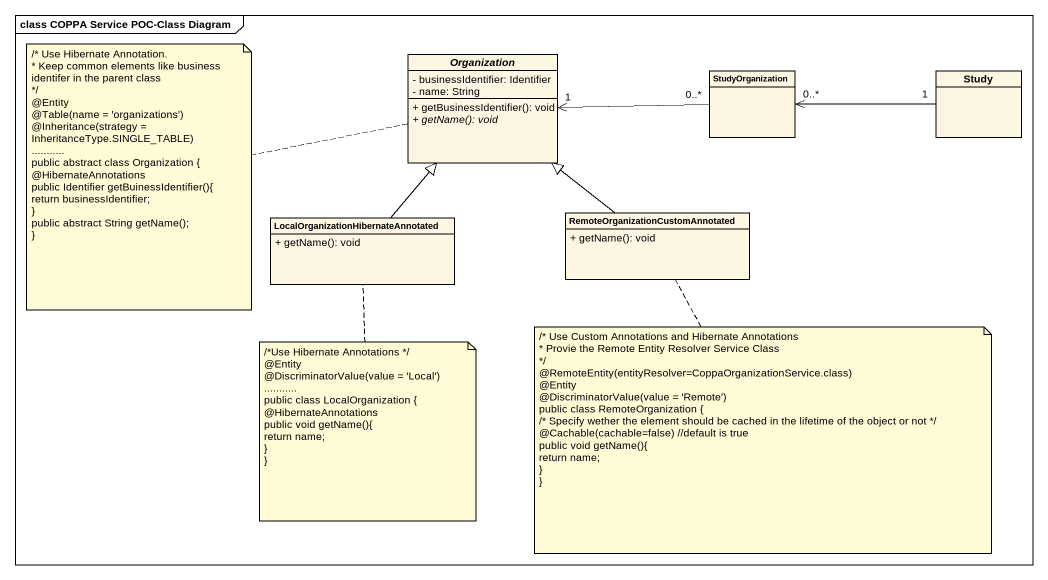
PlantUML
@startuml
mainframe class COPPA Service POC-Class Diagram
hide circle
hide empty members
skinparam classAttributeIconSize 0
abstract class Organization {
  - businessIdentifier: Identifier
  - name: String
  + getBusinessIdentifier(): void
  {abstract} + getName(): void
}
class StudyOrganization
class Study
class "LocalOrganizationHibernateAnnotated" as LocalOrganizationHibernateAn {
  + getName(): void
}
class "RemoteOrganizationCustomAnnotated" as RemoteOrganizationCustomAnno {
  + getName(): void
}
StudyOrganization "0..*" -left-> "1" Organization
Study "1" -left-> "0..*" StudyOrganization
LocalOrganizationHibernateAn -up-|> Organization
RemoteOrganizationCustomAnno -up-|> Organization
note left of Organization
  /* Use Hibernate Annotation.
  * Keep common elements like business identifer in the parent class
  */
  ~@Entity
  ~@Table(name = 'organizations')
  ~@Inheritance(strategy = InheritanceType.SINGLE_TABLE)
  ~...........
  public abstract class Organization {
  ~@HibernateAnnotations
  public Identifier getBuinessIdentifier(){
  return businessIdentifier;
  ~}
  public abstract String getName();
  ~}
end note
note bottom of RemoteOrganizationCustomAnno
  /* Use Custom Annotations and Hibernate Annotations
  * Provie the Remote Entity Resolver Service Class
  */
  ~@RemoteEntity(entityResolver=CoppaOrganizationService.class)
  ~@Entity
  ~@DiscriminatorValue(value = 'Remote')
  public class RemoteOrganization {
  /* Specify wether the element should be cached in the lifetime of the object or not */
  ~@Cachable(cachable=false) //default is true
  public void getName(){
  return name;
  ~}
  ~}
end note
note bottom of LocalOrganizationHibernateAn
  /*Use Hibernate Annotations */
  ~@Entity
  ~@DiscriminatorValue(value = 'Local')
  ~...........
  public class LocalOrganization {
  ~@HibernateAnnotations
  public void getName(){
  return name;
  ~}
  ~}
end note
@enduml
